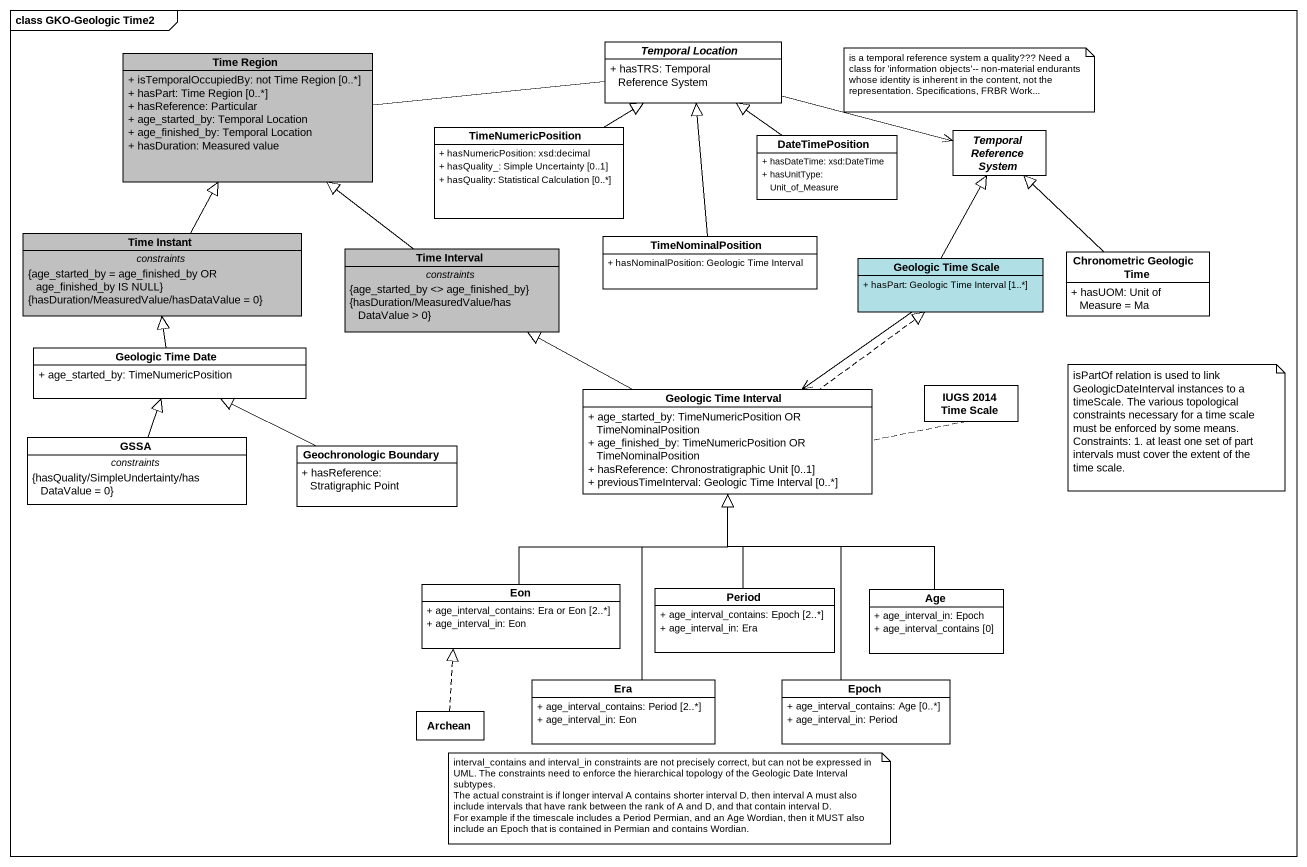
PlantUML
@startuml
mainframe class GKO-Geologic Time2
hide circle
hide empty members
skinparam classAttributeIconSize 0
class "Time Region" as Time_Region #C0C0C0 {
  + isTemporalOccupiedBy: not Time Region [0..*]
  + hasPart: Time Region [0..*]
  + hasReference: Particular
  + age_started_by: Temporal Location
  + age_finished_by: Temporal Location
  + hasDuration: Measured value
}
abstract class "Temporal Location" as Temporal_Location {
  + hasTRS: Temporal Reference System
}
class TimeNumericPosition {
  + hasNumericPosition: xsd:decimal
  + hasQuality_: Simple Uncertainty [0..1]
  + hasQuality: Statistical Calculation [0..*]
}
class DateTimePosition {
  + hasDateTime: xsd:DateTime
  + hasUnitType: Unit_of_Measure
}
abstract class "Temporal Reference System" as Temporal_Reference_System
class "Time Instant" as Time_Instant #C0C0C0 {
  -- constraints --
  {age_started_by = age_finished_by OR age_finished_by IS NULL}
  {hasDuration/MeasuredValue/hasDataValue = 0}
}
class "Time Interval" as Time_Interval #C0C0C0 {
  -- constraints --
  {age_started_by <> age_finished_by}
  {hasDuration/MeasuredValue/hasDataValue > 0}
}
class TimeNominalPosition {
  + hasNominalPosition: Geologic Time Interval
}
class "Chronometric Geologic Time" as Chronometric_Geologic_Time {
  + hasUOM: Unit of Measure = Ma
}
class "Geologic Time Scale" as Geologic_Time_Scale #B0E0E6 {
  + hasPart: Geologic Time Interval [1..*]
}
class "Geologic Time Date" as Geologic_Time_Date {
  + age_started_by: TimeNumericPosition
}
class "Geologic Time Interval" as Geologic_Time_Interval {
  + age_started_by: TimeNumericPosition OR TimeNominalPosition
  + age_finished_by: TimeNumericPosition OR TimeNominalPosition
  + hasReference: Chronostratigraphic Unit [0..1]
  + previousTimeInterval: Geologic Time Interval [0..*]
}
class "IUGS 2014 Time Scale" as IUGS_2014_Time_Scale
class GSSA {
  -- constraints --
  {hasQuality/SimpleUndertainty/hasDataValue = 0}
}
class "Geochronologic Boundary" as Geochronologic_Boundary {
  + hasReference: Stratigraphic Point
}
class Eon {
  + age_interval_contains: Era or Eon [2..*]
  + age_interval_in: Eon
}
class Period {
  + age_interval_contains: Epoch [2..*]
  + age_interval_in: Era
}
class Age {
  + age_interval_in: Epoch
  + age_interval_contains [0]
}
class Archean
class Era {
  + age_interval_contains: Period [2..*]
  + age_interval_in: Eon
}
class Epoch {
  + age_interval_contains: Age [0..*]
  + age_interval_in: Period
}
Time_Region -right- Temporal_Location
Temporal_Location -right-> Temporal_Reference_System
TimeNumericPosition -up-|> Temporal_Location
DateTimePosition -up-|> Temporal_Location
Time_Instant -up-|> Time_Region
Time_Interval -up-|> Time_Region
TimeNominalPosition -up-|> Temporal_Location
Chronometric_Geologic_Time -up-|> Temporal_Reference_System
Geologic_Time_Scale -up-|> Temporal_Reference_System
Geologic_Time_Scale --> Geologic_Time_Interval
Geologic_Time_Date -up-|> Time_Instant
Geologic_Time_Interval -left-|> Time_Interval
IUGS_2014_Time_Scale .up.|> Geologic_Time_Scale
GSSA -up-|> Geologic_Time_Date
Geochronologic_Boundary -left-|> Geologic_Time_Date
Eon -up-|> Geologic_Time_Interval
Period -up-|> Geologic_Time_Interval
Age -up-|> Geologic_Time_Interval
Archean .up.|> Eon
Era -up-|> Geologic_Time_Interval
Epoch -up-|> Geologic_Time_Interval
note as N1
  is a temporal reference system a quality??? Need a class for 'information objects'-- non-material endurants whose identity is inherent in the content, not the representation. Specifications, FRBR Work...
end note
note as N2
  isPartOf relation is used to link GeologicDateInterval instances to a timeScale. The various topological constraints necessary for a time scale must be enforced by some means. Constraints: 1. at least one set of part intervals must cover the extent of the time scale.
end note
note as N3
  interval_contains and interval_in constraints are not precisely correct, but can not be expressed in UML. The constraints need to enforce the hierarchical topology of the Geologic Date Interval subtypes.
  The actual constraint is if longer interval A contains shorter interval D, then interval A must also include intervals that have rank between the rank of A and D, and that contain interval D.
  For example if the timescale includes a Period Permian, and an Age Wordian, then it MUST also include an Epoch that is contained in Permian and contains Wordian.
end note
@enduml
